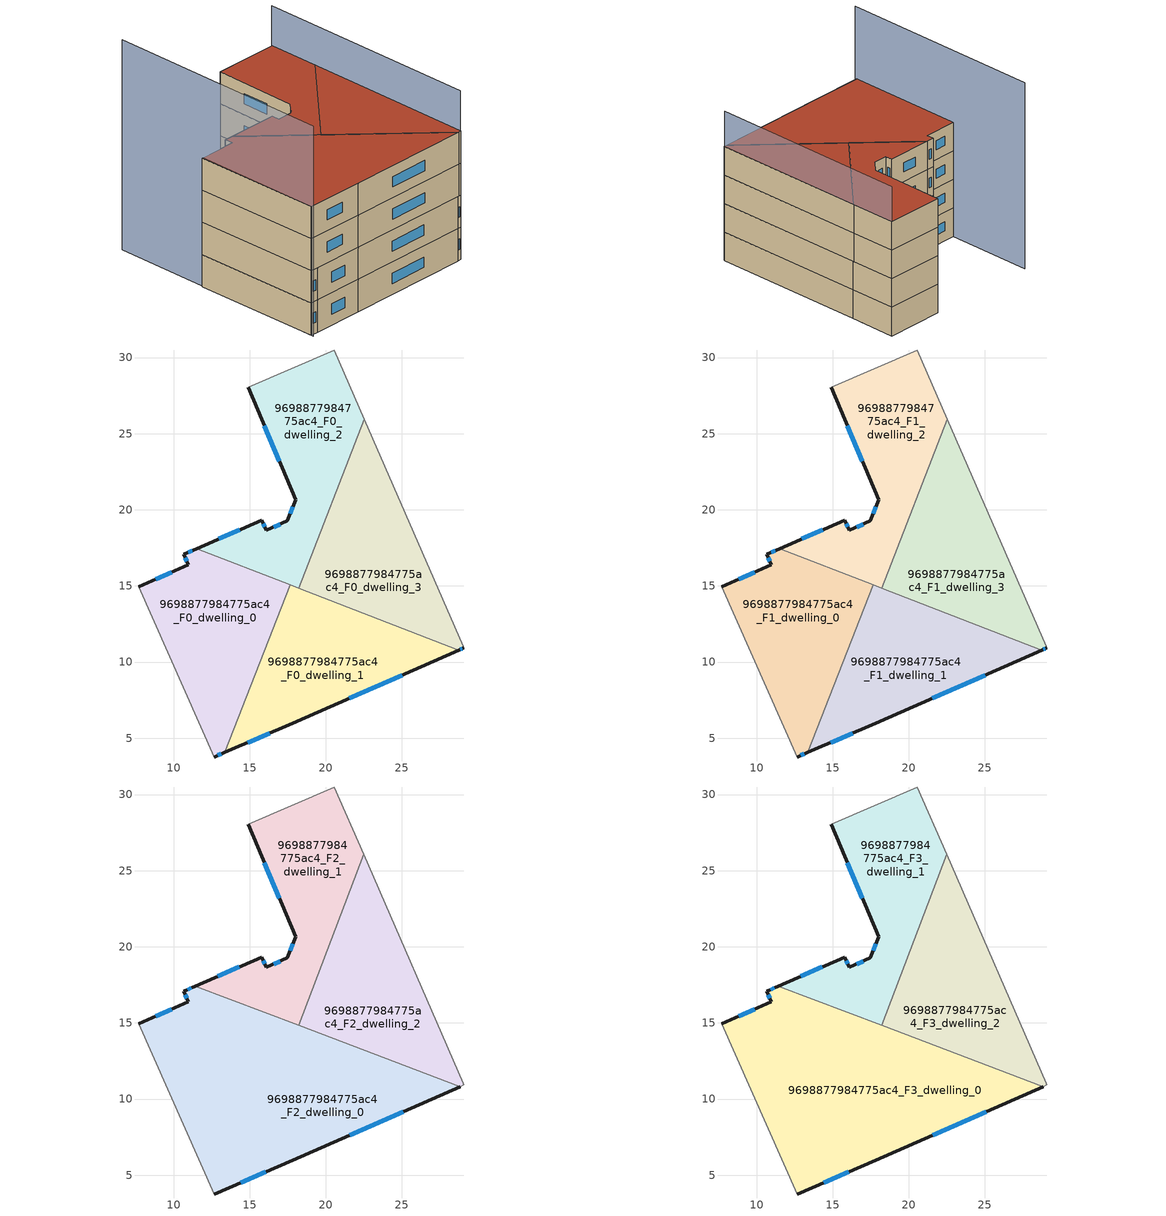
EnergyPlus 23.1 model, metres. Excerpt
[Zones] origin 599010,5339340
9698877984775ac4_F0_dwelling_0
 floor ground (EU_floor_Construction): 17.65,15.08 13.37,4.06 12.68,3.76 7.71,14.95 10.98,16.39 10.68,17.08 11.54,17.45 z0
 wall outside (EU_wall_Construction): 11.54,17.45 10.68,17.08 10.98,16.39 7.71,14.95 / 12.68,3.76 13.37,4.06 z0:3
 wall to 9698877984775ac4_F0_dwelling_1 (EU_wall_Construction): 13.37,4.06 17.65,15.08 z0:3
 wall adiabatic (EU_wall_Construction): 7.71,14.95 12.68,3.76 z0:3
 wall to 9698877984775ac4_F0_dwelling_2 (EU_wall_Construction): 17.65,15.08 11.54,17.45 z0:3
 window (EU_Window_Construction): 10.78,16.84 10.88,16.62 / 11.24,17.33 10.97,17.21 / 12.91,3.86 13.13,3.96 / 9.87,15.9 8.82,15.44 z1.02:1.98
9698877984775ac4_F0_dwelling_1
 floor ground (EU_floor_Construction): 28.72,10.77 17.82,5.98 13.37,4.06 17.65,15.08 z0
 wall outside (EU_wall_Construction): 13.37,4.06 17.82,5.98 28.72,10.77 z0:3
 wall to 9698877984775ac4_F0_dwelling_3 (EU_wall_Construction): 28.72,10.77 18.21,14.86 z0:3
 wall to 9698877984775ac4_F0_dwelling_2 (EU_wall_Construction): 18.21,14.86 17.65,15.08 z0:3
 window (EU_Window_Construction): 21.53,7.61 25.01,9.14 / 14.88,4.71 16.31,5.33 z1.02:1.98
9698877984775ac4_F0_dwelling_2
 floor ground (EU_floor_Construction): 20.55,30.5 22.53,25.96 18.21,14.86 11.54,17.45 15.8,19.33 16.1,18.64 17.48,19.28 18.01,20.67 14.91,28.04 z0
 wall outside (EU_wall_Construction): 14.91,28.04 18.01,20.67 17.48,19.28 16.1,18.64 15.8,19.33 11.54,17.45 z0:3
 wall adiabatic (EU_wall_Construction): 22.53,25.96 20.55,30.5 14.91,28.04 z0:3
 wall to 9698877984775ac4_F0_dwelling_3 (EU_wall_Construction): 18.21,14.86 22.53,25.96 z0:3
 window (EU_Window_Construction): 17.01,19.06 16.57,18.86 / 17.83,20.19 17.66,19.75 / 15.96,25.53 16.96,23.17 / 14.35,18.69 12.99,18.09 / 16,18.87 15.9,19.09 z1.02:1.98
9698877984775ac4_F0_dwelling_3
 floor ground (EU_floor_Construction): 22.53,25.96 29.04,11.03 29.07,10.93 28.72,10.77 18.21,14.86 z0
 wall outside (EU_wall_Construction): 28.72,10.77 29.07,10.93 z0:3
 wall adiabatic (EU_wall_Construction): 29.07,10.93 29.04,11.03 22.53,25.96 z0:3
 window (EU_Window_Construction): 28.84,10.83 28.95,10.88 z1.02:1.98
9698877984775ac4_F1_dwelling_0
 floor to 9698877984775ac4_F0_dwelling_0 (EU_floor_Construction): 17.65,15.08 13.37,4.06 12.68,3.76 7.71,14.95 10.98,16.39 10.68,17.08 11.54,17.45 z3
 wall outside (EU_wall_Construction): 11.54,17.45 10.68,17.08 10.98,16.39 7.71,14.95 / 12.68,3.76 13.37,4.06 z3:6
 wall to 9698877984775ac4_F1_dwelling_1 (EU_wall_Construction): 13.37,4.06 17.65,15.08 z3:6
 wall adiabatic (EU_wall_Construction): 7.71,14.95 12.68,3.76 z3:6
 wall to 9698877984775ac4_F1_dwelling_2 (EU_wall_Construction): 17.65,15.08 11.54,17.45 z3:6
 window (EU_Window_Construction): 10.78,16.84 10.88,16.62 / 11.24,17.33 10.97,17.21 / 12.91,3.86 13.13,3.96 / 9.87,15.9 8.82,15.44 z4.02:4.98
 ceiling adiabatic (EU_roof_Construction): 17.64,15.05 17.65,15.08 11.54,17.45 11.43,17.41 z6
9698877984775ac4_F1_dwelling_1
 floor to 9698877984775ac4_F0_dwelling_1 (EU_floor_Construction): 28.72,10.77 17.82,5.98 13.37,4.06 17.65,15.08 z3
 wall outside (EU_wall_Construction): 13.37,4.06 17.82,5.98 28.72,10.77 z3:6
 wall to 9698877984775ac4_F1_dwelling_3 (EU_wall_Construction): 28.72,10.77 18.21,14.86 z3:6
 wall to 9698877984775ac4_F1_dwelling_2 (EU_wall_Construction): 18.21,14.86 17.65,15.08 z3:6
 window (EU_Window_Construction): 21.53,7.61 25.01,9.14 / 14.88,4.71 16.31,5.33 z4.02:4.98
 ceiling adiabatic (EU_roof_Construction): 18.23,14.83 18.23,14.85 17.65,15.08 17.64,15.05 z6
9698877984775ac4_F1_dwelling_2
 floor to 9698877984775ac4_F0_dwelling_2 (EU_floor_Construction): 20.55,30.5 22.53,25.96 18.21,14.86 11.54,17.45 15.8,19.33 16.1,18.64 17.48,19.28 18.01,20.67 14.91,28.04 z3
 wall outside (EU_wall_Construction): 14.91,28.04 18.01,20.67 17.48,19.28 16.1,18.64 15.8,19.33 11.54,17.45 z3:6
 wall adiabatic (EU_wall_Construction): 22.53,25.96 20.55,30.5 14.91,28.04 z3:6
 wall to 9698877984775ac4_F1_dwelling_3 (EU_wall_Construction): 18.21,14.86 22.53,25.96 z3:6
 window (EU_Window_Construction): 17.01,19.06 16.57,18.86 / 17.83,20.19 17.66,19.75 / 15.96,25.53 16.96,23.17 / 14.35,18.69 12.99,18.09 / 16,18.87 15.9,19.09 z4.02:4.98
9698877984775ac4_F1_dwelling_3
 floor to 9698877984775ac4_F0_dwelling_3 (EU_floor_Construction): 22.53,25.96 29.04,11.03 29.07,10.93 28.72,10.77 18.21,14.86 z3
 wall outside (EU_wall_Construction): 28.72,10.77 29.07,10.93 z3:6
 wall adiabatic (EU_wall_Construction): 29.07,10.93 29.04,11.03 22.53,25.96 z3:6
 window (EU_Window_Construction): 28.84,10.83 28.95,10.88 z4.02:4.98
9698877984775ac4_F2_dwelling_0
 floor to 9698877984775ac4_F1_dwelling_0 (EU_floor_Construction): 17.64,15.05 13.37,4.06 12.68,3.76 7.71,14.95 10.98,16.39 10.68,17.08 11.43,17.41 z6
 floor to 9698877984775ac4_F1_dwelling_1 (EU_floor_Construction): 28.72,10.77 17.82,5.98 13.37,4.06 17.64,15.05 20.18,14.09 z6
 floor to 9698877984775ac4_F1_dwelling_3 (EU_floor_Construction): 28.82,10.82 28.72,10.77 20.18,14.09 z6
 wall outside (EU_wall_Construction): 11.43,17.41 10.68,17.08 10.98,16.39 7.71,14.95 / 12.68,3.76 17.82,5.98 28.82,10.82 z6:9
 wall adiabatic (EU_wall_Construction): 7.71,14.95 12.68,3.76 z6:9
 wall to 9698877984775ac4_F2_dwelling_2 (EU_wall_Construction): 28.82,10.82 18.23,14.83 z6:9
 wall to 9698877984775ac4_F2_dwelling_1 (EU_wall_Construction): 18.23,14.83 11.43,17.41 z6:9
 window (EU_Window_Construction): 10.78,16.84 10.88,16.62 / 11.17,17.3 10.93,17.19 / 21.56,7.63 25.08,9.17 / 14.43,4.52 16.07,5.23 / 9.87,15.9 8.82,15.44 z7.02:7.98
9698877984775ac4_F2_dwelling_1
 floor to 9698877984775ac4_F1_dwelling_2 (EU_floor_Construction): 20.55,30.5 22.48,26.07 19.13,17.21 18.21,14.86 11.54,17.45 15.8,19.33 16.1,18.64 17.48,19.28 18.01,20.67 14.91,28.04 z6
 floor to 9698877984775ac4_F1_dwelling_3 (EU_floor_Construction): 19.13,17.21 18.23,14.85 18.21,14.86 z6
 floor adiabatic (EU_floor_Construction): 18.23,14.85 18.23,14.83 11.43,17.41 11.54,17.45 z6
 wall outside (EU_wall_Construction): 14.91,28.04 18.01,20.67 17.48,19.28 16.1,18.64 15.8,19.33 11.43,17.41 z6:9
 wall adiabatic (EU_wall_Construction): 22.48,26.07 20.55,30.5 14.91,28.04 z6:9
 wall to 9698877984775ac4_F2_dwelling_2 (EU_wall_Construction): 18.23,14.83 22.48,26.07 z6:9
 window (EU_Window_Construction): 17.01,19.06 16.57,18.86 / 17.83,20.19 17.66,19.75 / 15.96,25.53 16.96,23.17 / 14.31,18.67 12.92,18.06 / 16,18.87 15.9,19.09 z7.02:7.98
9698877984775ac4_F2_dwelling_2
 floor to 9698877984775ac4_F1_dwelling_3 (EU_floor_Construction): 22.53,25.96 29.04,11.03 29.07,10.93 28.82,10.82 20.18,14.09 18.23,14.85 19.13,17.21 z6
 floor to 9698877984775ac4_F1_dwelling_2 (EU_floor_Construction): 22.48,26.07 22.53,25.96 19.13,17.21 z6
 floor to 9698877984775ac4_F1_dwelling_1 (EU_floor_Construction): 20.18,14.09 18.23,14.83 18.23,14.85 z6
 wall adiabatic (EU_wall_Construction): 28.82,10.82 29.07,10.93 29.04,11.03 22.48,26.07 z6:9
9698877984775ac4_F3_dwelling_0
 floor to 9698877984775ac4_F2_dwelling_0 (EU_floor_Construction): 28.82,10.82 17.82,5.98 12.68,3.76 7.71,14.95 10.98,16.39 10.68,17.08 11.43,17.41 z9
 wall outside (EU_wall_Construction): 11.43,17.41 10.68,17.08 10.98,16.39 7.71,14.95 / 12.68,3.76 17.82,5.98 28.82,10.82 z9:12
 wall adiabatic (EU_wall_Construction): 7.71,14.95 12.68,3.76 z9:12
 wall to 9698877984775ac4_F3_dwelling_2 (EU_wall_Construction): 28.82,10.82 18.23,14.83 z9:12
 wall to 9698877984775ac4_F3_dwelling_1 (EU_wall_Construction): 18.23,14.83 11.43,17.41 z9:12
 window (EU_Window_Construction): 10.78,16.84 10.88,16.62 / 11.17,17.3 10.93,17.19 / 21.56,7.63 25.08,9.17 / 14.43,4.52 16.07,5.23 / 9.87,15.9 8.82,15.44 z10.02:10.98
 roof outside (EU_roof_Construction): 28.82,10.82 11.43,17.41 10.68,17.08 10.98,16.39 7.71,14.95 12.68,3.76 17.82,5.98 z12
9698877984775ac4_F3_dwelling_1
 floor to 9698877984775ac4_F2_dwelling_1 (EU_floor_Construction): 20.55,30.5 22.48,26.07 18.23,14.83 11.43,17.41 15.8,19.33 16.1,18.64 17.48,19.28 18.01,20.67 14.91,28.04 z9
 wall outside (EU_wall_Construction): 14.91,28.04 18.01,20.67 17.48,19.28 16.1,18.64 15.8,19.33 11.43,17.41 z9:12
 wall adiabatic (EU_wall_Construction): 22.48,26.07 20.55,30.5 14.91,28.04 z9:12
 wall to 9698877984775ac4_F3_dwelling_2 (EU_wall_Construction): 18.23,14.83 22.48,26.07 z9:12
 window (EU_Window_Construction): 17.01,19.06 16.57,18.86 / 17.83,20.19 17.66,19.75 / 15.96,25.53 16.96,23.17 / 14.31,18.67 12.92,18.06 / 16,18.87 15.9,19.09 z10.02:10.98
 roof outside (EU_roof_Construction): 18.23,14.83 22.48,26.07 20.55,30.5 14.91,28.04 18.01,20.67 17.48,19.28 16.1,18.64 15.8,19.33 11.43,17.41 z12
9698877984775ac4_F3_dwelling_2
 floor to 9698877984775ac4_F2_dwelling_2 (EU_floor_Construction): 22.48,26.07 29.04,11.03 29.07,10.93 28.82,10.82 18.23,14.83 z9
 wall adiabatic (EU_wall_Construction): 28.82,10.82 29.07,10.93 29.04,11.03 22.48,26.07 z9:12
 roof outside (EU_roof_Construction): 29.07,10.93 29.04,11.03 22.48,26.07 18.23,14.83 28.82,10.82 z12
shading: 4.14,23.36 12.75,3.58 z0:19.6; 29.04,11.03 20.55,30.49 z0:15.7
[Building]
EU S2 Campaign: North Axis=0; Terrain=City; Solar Distribution=FullExterior
[Site:Location]
Vienna: Latitude=48; Longitude=16.5; Time Zone=1; Elevation=183
[SizingPeriod:WeatherFileDays]
AnnualSizingPeriod: Begin Month=1; Begin Day of Month=1; End Month=12; End Day of Month=31; Day of Week for Start Day=Monday; Use Weather File Daylight Saving Period=No; Use Weather File Rain and Snow Indicators=No
[MATERIAL]
EU_InternalMass_Material: Roughness=MediumRough; Thickness=0.1; Conductivity=1; Density=1800; Specific Heat=900; Thermal Absorptance=0.9; Solar Absorptance=0.7; Visible Absorptance=0.7
[MATERIAL:NOMASS] Roughness=MediumRough; Thermal Absorptance=0.9; Solar Absorptance=0.7; Visible Absorptance=0.7
Name | Thermal Resistance
EU_wall_NoMass | 0.942466
EU_roof_NoMass | 0.551687
EU_floor_NoMass | 0.66527
[WINDOWMATERIAL:SIMPLEGLAZINGSYSTEM]
EU_Window_SimpleGlazing: UFactor=2.03367; Solar Heat Gain Coefficient=0.65; Visible Transmittance=0.65
[CONSTRUCTION]
EU_wall_Construction: EU_wall_NoMass
EU_roof_Construction: EU_roof_NoMass
EU_floor_Construction: EU_floor_NoMass
EU_Window_Construction: EU_Window_SimpleGlazing
EU_InternalMass_Construction: EU_InternalMass_Material
[ZONE] Type=1; Multiplier=1; Ceiling Height=autocalculate; Floor Area=autocalculate; Part of Total Floor Area=Yes
Name | Volume
9698877984775ac4_F0_dwelling_0; 9698877984775ac4_F1_dwelling_0 | 211.11
9698877984775ac4_F2_dwelling_0; 9698877984775ac4_F3_dwelling_0 | 422.199
9698877984775ac4_F0_dwelling_1; 9698877984775ac4_F1_dwelling_1 | 211.107
9698877984775ac4_F2_dwelling_1; 9698877984775ac4_F3_dwelling_1 | 211.088
9698877984775ac4_F0_dwelling_2; 9698877984775ac4_F1_dwelling_2 | 211.099
9698877984775ac4_F2_dwelling_2; 9698877984775ac4_F3_dwelling_2 | 211.121
9698877984775ac4_F0_dwelling_3; 9698877984775ac4_F1_dwelling_3 | 211.098
[INTERNALMASS] Construction=EU_InternalMass_Construction
Name | Zone or ZoneList | Surface Area
9698877984775ac4_F0_dwelling_0_EU_InternalMass | 9698877984775ac4_F0_dwelling_0 | 70.3699
9698877984775ac4_F0_dwelling_1_EU_InternalMass | 9698877984775ac4_F0_dwelling_1 | 70.3691
9698877984775ac4_F0_dwelling_2_EU_InternalMass | 9698877984775ac4_F0_dwelling_2 | 70.3662
9698877984775ac4_F0_dwelling_3_EU_InternalMass | 9698877984775ac4_F0_dwelling_3 | 70.3661
9698877984775ac4_F1_dwelling_0_EU_InternalMass | 9698877984775ac4_F1_dwelling_0 | 70.3699
9698877984775ac4_F1_dwelling_1_EU_InternalMass | 9698877984775ac4_F1_dwelling_1 | 70.3691
9698877984775ac4_F1_dwelling_2_EU_InternalMass | 9698877984775ac4_F1_dwelling_2 | 70.3662
9698877984775ac4_F1_dwelling_3_EU_InternalMass | 9698877984775ac4_F1_dwelling_3 | 70.3661
9698877984775ac4_F2_dwelling_0_EU_InternalMass | 9698877984775ac4_F2_dwelling_0 | 140.733
9698877984775ac4_F2_dwelling_1_EU_InternalMass | 9698877984775ac4_F2_dwelling_1 | 70.3626
9698877984775ac4_F2_dwelling_2_EU_InternalMass | 9698877984775ac4_F2_dwelling_2 | 70.3737
9698877984775ac4_F3_dwelling_0_EU_InternalMass | 9698877984775ac4_F3_dwelling_0 | 140.733
9698877984775ac4_F3_dwelling_1_EU_InternalMass | 9698877984775ac4_F3_dwelling_1 | 70.3626
9698877984775ac4_F3_dwelling_2_EU_InternalMass | 9698877984775ac4_F3_dwelling_2 | 70.3737
[OTHEREQUIPMENT] Fuel Type=Electricity; Design Level Calculation Method=Watts/Area; Power per Zone Floor Area=1; Fraction Latent=0; Fraction Radiant=0; Fraction Lost=0; Carbon Dioxide Generation Rate=0; EndUse Subcategory=EU_Step8_InternalGains
Name | Zone or ZoneList or Space or SpaceList | Schedule
EU_Step8_InternalGain_9698877984775ac4_F0_dwelling_0_f000 | 9698877984775ac4_F0_dwelling_0 | EU_Step8_GainSchedule_9698877984775ac4_F0_dwelling_0_f000
EU_Step8_InternalGain_9698877984775ac4_F0_dwelling_1_f000 | 9698877984775ac4_F0_dwelling_1 | EU_Step8_GainSchedule_9698877984775ac4_F0_dwelling_1_f000
EU_Step8_InternalGain_9698877984775ac4_F0_dwelling_2_f000 | 9698877984775ac4_F0_dwelling_2 | EU_Step8_GainSchedule_9698877984775ac4_F0_dwelling_2_f000
EU_Step8_InternalGain_9698877984775ac4_F0_dwelling_3_f000 | 9698877984775ac4_F0_dwelling_3 | EU_Step8_GainSchedule_9698877984775ac4_F0_dwelling_3_f000
EU_Step8_InternalGain_9698877984775ac4_F1_dwelling_0_f000 | 9698877984775ac4_F1_dwelling_0 | EU_Step8_GainSchedule_9698877984775ac4_F1_dwelling_0_f000
EU_Step8_InternalGain_9698877984775ac4_F1_dwelling_1_f000 | 9698877984775ac4_F1_dwelling_1 | EU_Step8_GainSchedule_9698877984775ac4_F1_dwelling_1_f000
EU_Step8_InternalGain_9698877984775ac4_F1_dwelling_2_f000 | 9698877984775ac4_F1_dwelling_2 | EU_Step8_GainSchedule_9698877984775ac4_F1_dwelling_2_f000
EU_Step8_InternalGain_9698877984775ac4_F1_dwelling_3_f000 | 9698877984775ac4_F1_dwelling_3 | EU_Step8_GainSchedule_9698877984775ac4_F1_dwelling_3_f000
EU_Step8_InternalGain_9698877984775ac4_F2_dwelling_0_f000 | 9698877984775ac4_F2_dwelling_0 | EU_Step8_GainSchedule_9698877984775ac4_F2_dwelling_0_f000
EU_Step8_InternalGain_9698877984775ac4_F2_dwelling_1_f000 | 9698877984775ac4_F2_dwelling_1 | EU_Step8_GainSchedule_9698877984775ac4_F2_dwelling_1_f000
EU_Step8_InternalGain_9698877984775ac4_F2_dwelling_2_f000 | 9698877984775ac4_F2_dwelling_2 | EU_Step8_GainSchedule_9698877984775ac4_F2_dwelling_2_f000
EU_Step8_InternalGain_9698877984775ac4_F3_dwelling_0_f000 | 9698877984775ac4_F3_dwelling_0 | EU_Step8_GainSchedule_9698877984775ac4_F3_dwelling_0_f000
EU_Step8_InternalGain_9698877984775ac4_F3_dwelling_1_f000 | 9698877984775ac4_F3_dwelling_1 | EU_Step8_GainSchedule_9698877984775ac4_F3_dwelling_1_f000
EU_Step8_InternalGain_9698877984775ac4_F3_dwelling_2_f000 | 9698877984775ac4_F3_dwelling_2 | EU_Step8_GainSchedule_9698877984775ac4_F3_dwelling_2_f000
[ZONEVENTILATION:DESIGNFLOWRATE] Schedule=EU_AlwaysOn; Design Flow Rate Calculation Method=AirChanges/Hour; Air Changes per Hour=0.530523; Ventilation Type=Natural; Fan Pressure Rise=0; Fan Total Efficiency=1; Constant Term Coefficient=1; Temperature Term Coefficient=0; Velocity Term Coefficient=0; Velocity Squared Term Coefficient=0; Minimum Indoor Temperature=-100; Maximum Indoor Temperature=100; Delta Temperature=-100; Minimum Outdoor Temperature=-100; Maximum Outdoor Temperature=100; Maximum Wind Speed=40
Name | Zone or ZoneList or Space or SpaceList
EU_ConstantAir_9698877984775ac4_F0_dwelling_0 | 9698877984775ac4_F0_dwelling_0
EU_ConstantAir_9698877984775ac4_F0_dwelling_1 | 9698877984775ac4_F0_dwelling_1
EU_ConstantAir_9698877984775ac4_F0_dwelling_2 | 9698877984775ac4_F0_dwelling_2
EU_ConstantAir_9698877984775ac4_F0_dwelling_3 | 9698877984775ac4_F0_dwelling_3
EU_ConstantAir_9698877984775ac4_F1_dwelling_0 | 9698877984775ac4_F1_dwelling_0
EU_ConstantAir_9698877984775ac4_F1_dwelling_1 | 9698877984775ac4_F1_dwelling_1
EU_ConstantAir_9698877984775ac4_F1_dwelling_2 | 9698877984775ac4_F1_dwelling_2
EU_ConstantAir_9698877984775ac4_F1_dwelling_3 | 9698877984775ac4_F1_dwelling_3
EU_ConstantAir_9698877984775ac4_F2_dwelling_0 | 9698877984775ac4_F2_dwelling_0
EU_ConstantAir_9698877984775ac4_F2_dwelling_1 | 9698877984775ac4_F2_dwelling_1
EU_ConstantAir_9698877984775ac4_F2_dwelling_2 | 9698877984775ac4_F2_dwelling_2
EU_ConstantAir_9698877984775ac4_F3_dwelling_0 | 9698877984775ac4_F3_dwelling_0
EU_ConstantAir_9698877984775ac4_F3_dwelling_1 | 9698877984775ac4_F3_dwelling_1
EU_ConstantAir_9698877984775ac4_F3_dwelling_2 | 9698877984775ac4_F3_dwelling_2
[HVACTEMPLATE:THERMOSTAT] Constant Heating Setpoint=20; Constant Cooling Setpoint=50
EU_HeatOnly_9698877984775ac4_F0_dwelling_0; EU_HeatOnly_9698877984775ac4_F0_dwelling_1; EU_HeatOnly_9698877984775ac4_F0_dwelling_2; EU_HeatOnly_9698877984775ac4_F0_dwelling_3; EU_HeatOnly_9698877984775ac4_F1_dwelling_0; EU_HeatOnly_9698877984775ac4_F1_dwelling_1; EU_HeatOnly_9698877984775ac4_F1_dwelling_2; EU_HeatOnly_9698877984775ac4_F1_dwelling_3; EU_HeatOnly_9698877984775ac4_F2_dwelling_0; EU_HeatOnly_9698877984775ac4_F2_dwelling_1; EU_HeatOnly_9698877984775ac4_F2_dwelling_2; EU_HeatOnly_9698877984775ac4_F3_dwelling_0; EU_HeatOnly_9698877984775ac4_F3_dwelling_1; EU_HeatOnly_9698877984775ac4_F3_dwelling_2
[HVACTEMPLATE:ZONE:IDEALLOADSAIRSYSTEM] System Availability Schedule=EU_AlwaysOn; Maximum Heating Supply Air Temperature=50; Minimum Cooling Supply Air Temperature=13; Maximum Heating Supply Air Humidity Ratio=0.0156; Minimum Cooling Supply Air Humidity Ratio=0.0077; Heating Limit=NoLimit; Cooling Limit=NoLimit; Heating Availability Schedule=EU_AlwaysOn; Cooling Availability Schedule=EU_CoolingOff; Dehumidification Control Type=ConstantSensibleHeatRatio; Cooling Sensible Heat Ratio=0.7; Dehumidification Setpoint=60; Humidification Control Type=None; Humidification Setpoint=30; Outdoor Air Method=None; Outdoor Air Flow Rate per Person=0.00944; Outdoor Air Flow Rate per Zone Floor Area=0; Outdoor Air Flow Rate per Zone=0; Demand Controlled Ventilation Type=None; Outdoor Air Economizer Type=NoEconomizer; Heat Recovery Type=None; Sensible Heat Recovery Effectiveness=0.7; Latent Heat Recovery Effectiveness=0.65
Name | Template Thermostat
9698877984775ac4_F0_dwelling_0 | EU_HeatOnly_9698877984775ac4_F0_dwelling_0
9698877984775ac4_F0_dwelling_1 | EU_HeatOnly_9698877984775ac4_F0_dwelling_1
9698877984775ac4_F0_dwelling_2 | EU_HeatOnly_9698877984775ac4_F0_dwelling_2
9698877984775ac4_F0_dwelling_3 | EU_HeatOnly_9698877984775ac4_F0_dwelling_3
9698877984775ac4_F1_dwelling_0 | EU_HeatOnly_9698877984775ac4_F1_dwelling_0
9698877984775ac4_F1_dwelling_1 | EU_HeatOnly_9698877984775ac4_F1_dwelling_1
9698877984775ac4_F1_dwelling_2 | EU_HeatOnly_9698877984775ac4_F1_dwelling_2
9698877984775ac4_F1_dwelling_3 | EU_HeatOnly_9698877984775ac4_F1_dwelling_3
9698877984775ac4_F2_dwelling_0 | EU_HeatOnly_9698877984775ac4_F2_dwelling_0
9698877984775ac4_F2_dwelling_1 | EU_HeatOnly_9698877984775ac4_F2_dwelling_1
9698877984775ac4_F2_dwelling_2 | EU_HeatOnly_9698877984775ac4_F2_dwelling_2
9698877984775ac4_F3_dwelling_0 | EU_HeatOnly_9698877984775ac4_F3_dwelling_0
9698877984775ac4_F3_dwelling_1 | EU_HeatOnly_9698877984775ac4_F3_dwelling_1
9698877984775ac4_F3_dwelling_2 | EU_HeatOnly_9698877984775ac4_F3_dwelling_2
[SIZING:ZONE] Zone Cooling Design Supply Air Temperature Input Method=SupplyAirTemperature; Zone Cooling Design Supply Air Temperature=13; Zone Heating Design Supply Air Temperature Input Method=SupplyAirTemperature; Zone Heating Design Supply Air Temperature=50; Zone Cooling Design Supply Air Humidity Ratio=0.008; Zone Heating Design Supply Air Humidity Ratio=0.008; Cooling Design Air Flow Method=DesignDay; Cooling Design Air Flow Rate=0; Cooling Minimum Air Flow per Zone Floor Area=0.000762; Cooling Minimum Air Flow=0; Cooling Minimum Air Flow Fraction=0.2; Heating Design Air Flow Method=DesignDay; Heating Design Air Flow Rate=0; Heating Maximum Air Flow per Zone Floor Area=0.002032; Heating Maximum Air Flow=0.141576; Heating Maximum Air Flow Fraction=0.3; Account for Dedicated Outdoor Air System=No; Dedicated Outdoor Air System Control Strategy=NeutralSupplyAir; Dedicated Outdoor Air Low Setpoint Temperature for Design=autosize; Dedicated Outdoor Air High Setpoint Temperature for Design=autosize; Zone Load Sizing Method=Sensible Load Only No Latent Load; Zone Latent Cooling Design Supply Air Humidity Ratio Input Method=HumidityRatioDifference; Zone Cooling Design Supply Air Humidity Ratio Difference=0.005; Zone Latent Heating Design Supply Air Humidity Ratio Input Method=HumidityRatioDifference; Zone Humidification Design Supply Air Humidity Ratio Difference=0.005
9698877984775ac4_F0_dwelling_0; 9698877984775ac4_F0_dwelling_1; 9698877984775ac4_F0_dwelling_2; 9698877984775ac4_F0_dwelling_3; 9698877984775ac4_F1_dwelling_0; 9698877984775ac4_F1_dwelling_1; 9698877984775ac4_F1_dwelling_2; 9698877984775ac4_F1_dwelling_3; 9698877984775ac4_F2_dwelling_0; 9698877984775ac4_F2_dwelling_1; 9698877984775ac4_F2_dwelling_2; 9698877984775ac4_F3_dwelling_0; 9698877984775ac4_F3_dwelling_1; 9698877984775ac4_F3_dwelling_2
[SCHEDULE:CONSTANT]
Name | Hourly Value
EU_AlwaysOn | 1
EU_CoolingOff | 0
[SCHEDULE:FILE] Column Number=1; Rows to Skip at Top=0; Number of Hours of Data=8760; Column Separator=Comma; Interpolate to Timestep=No; Minutes per Item=60; Adjust Schedule for Daylight Savings=Yes
Name | File
EU_Step8_GainSchedule_9698877984775ac4_F0_dwelling_0_f000 | ../../schedules/9698877984775ac4/9698877984775ac4_F0_dwelling_0_f000_gain.csv
EU_Step8_GainSchedule_9698877984775ac4_F0_dwelling_1_f000 | ../../schedules/9698877984775ac4/9698877984775ac4_F0_dwelling_1_f000_gain.csv
EU_Step8_GainSchedule_9698877984775ac4_F0_dwelling_2_f000 | ../../schedules/9698877984775ac4/9698877984775ac4_F0_dwelling_2_f000_gain.csv
EU_Step8_GainSchedule_9698877984775ac4_F0_dwelling_3_f000 | ../../schedules/9698877984775ac4/9698877984775ac4_F0_dwelling_3_f000_gain.csv
EU_Step8_GainSchedule_9698877984775ac4_F1_dwelling_0_f000 | ../../schedules/9698877984775ac4/9698877984775ac4_F1_dwelling_0_f000_gain.csv
EU_Step8_GainSchedule_9698877984775ac4_F1_dwelling_1_f000 | ../../schedules/9698877984775ac4/9698877984775ac4_F1_dwelling_1_f000_gain.csv
EU_Step8_GainSchedule_9698877984775ac4_F1_dwelling_2_f000 | ../../schedules/9698877984775ac4/9698877984775ac4_F1_dwelling_2_f000_gain.csv
EU_Step8_GainSchedule_9698877984775ac4_F1_dwelling_3_f000 | ../../schedules/9698877984775ac4/9698877984775ac4_F1_dwelling_3_f000_gain.csv
EU_Step8_GainSchedule_9698877984775ac4_F2_dwelling_0_f000 | ../../schedules/9698877984775ac4/9698877984775ac4_F2_dwelling_0_f000_gain.csv
EU_Step8_GainSchedule_9698877984775ac4_F2_dwelling_1_f000 | ../../schedules/9698877984775ac4/9698877984775ac4_F2_dwelling_1_f000_gain.csv
EU_Step8_GainSchedule_9698877984775ac4_F2_dwelling_2_f000 | ../../schedules/9698877984775ac4/9698877984775ac4_F2_dwelling_2_f000_gain.csv
EU_Step8_GainSchedule_9698877984775ac4_F3_dwelling_0_f000 | ../../schedules/9698877984775ac4/9698877984775ac4_F3_dwelling_0_f000_gain.csv
EU_Step8_GainSchedule_9698877984775ac4_F3_dwelling_1_f000 | ../../schedules/9698877984775ac4/9698877984775ac4_F3_dwelling_1_f000_gain.csv
EU_Step8_GainSchedule_9698877984775ac4_F3_dwelling_2_f000 | ../../schedules/9698877984775ac4/9698877984775ac4_F3_dwelling_2_f000_gain.csv
